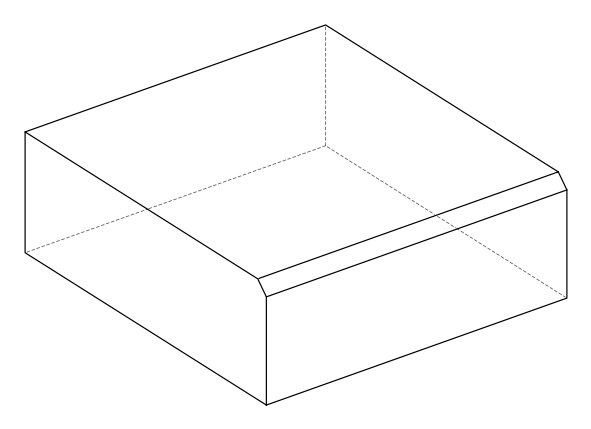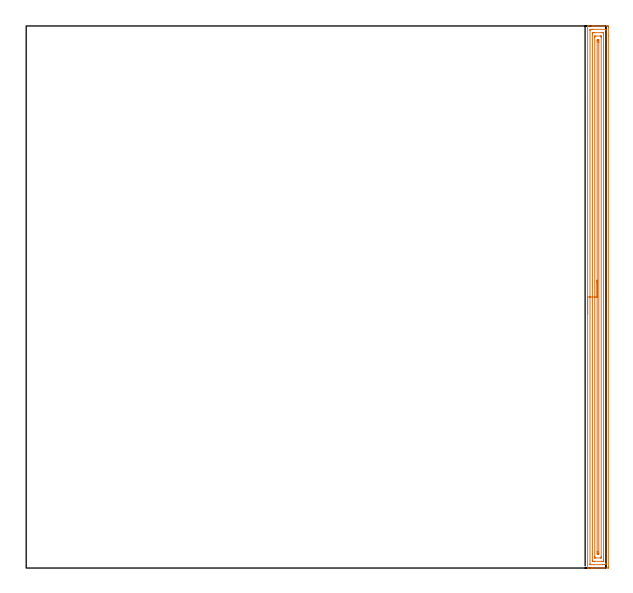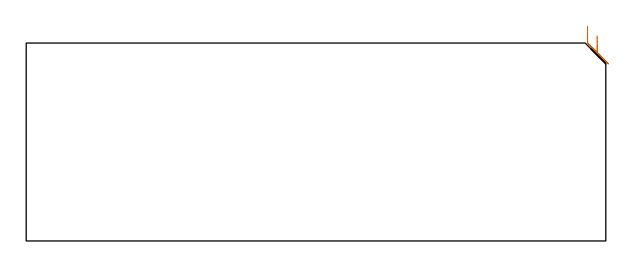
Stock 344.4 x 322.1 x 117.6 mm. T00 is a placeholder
(PLAN: 1 operations, 0 tool changes, 13.1 min)
(1 AREA_MILL | FG_CHAMFER_SURFACE | UGT0205_001 | 13.1 min | 24680 mm3)
(TOOL UGT0205_001 | Chamfer Mill 20 x 3 x 45 deg. | D20 FL50 Z2)
(OP 1 AREA_MILL)
G17 G21 G94 G90
T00 M6
G54
G17 G0 G90 X333.6 Y151.05 S1061 M3
G43 Z127.6 H0
G94 G1 Y151.088 Z126.728 F250.
Y151.202 Z125.863
Y151.391 Z125.012
Y151.653 Z124.18
Y151.987 Z123.374
Y152.39 Z122.6
Y152.858 Z121.864
Y153.39 Z121.172
Y153.979 Z120.529
Y154.622 Z119.939
Y155.314 Z119.408
Y156.05 Z118.94
Y156.824 Z118.537
Y157.63 Z118.203
Y158.462 Z117.941
Y159.313 Z117.752
Y160.178 Z117.638
Y161.05 Z117.6
X333.599 Y321.946 Z117.599
X333.596 Y322.099 Z117.594
X333.94 Y322.1 Z117.259
X334.215 Z116.985
X334.91 Z116.285
X336.138 Z115.059
X336.67 Z114.524
X337.284 Z113.911
X345.47 Z105.728
X345.738 Y322.098 Z105.46
X345.892 Y322.09 Z105.306
X345.899 Y321.934 Z105.299
X345.9 Y321.476 Z105.3
Y316.463
Y0.624
X345.896 Y0.163 Z105.302
X345.892 Y0.01 Z105.306
X345.736 Y0. Z105.462
X336.67 Z114.524
X336.138 Z115.059
X335.79 Z115.406
X335.258 Z115.938
X334.91 Z116.285
X334.215 Z116.985
X333.94 Z117.259
X333.596 Y0.001 Z117.594
X333.6 Y0.177 Z117.6
Y161.05
X335.014 Z116.186
X335.015 Y319.583 Z116.185
X335.016 Y319.689 Z116.184
X335.021 Y320.073 Z116.179
X335.394 Y320.092 Z115.806
X335.79 Y320.097 Z115.41
X336.266 Y320.1 Z114.934
X336.67 Z114.53
X344.185 Z107.015
X344.397 Y320.098 Z106.803
X344.43 Y320.096 Z106.77
X344.463 Y320.09 Z106.737
X344.479 Y320.084 Z106.721
X344.48 Y320.058 Z106.72
X344.485 Y319.795 Z106.715
Y2.517
X344.484 Y2.411 Z106.716
X344.479 Y2.027 Z106.721
X344.106 Y2.008 Z107.094
X343.71 Y2.003 Z107.49
X343.234 Y2. Z107.966
X342.83 Z108.37
X335.315 Z115.885
X335.104 Y2.002 Z116.096
X335.071 Y2.004 Z116.129
X335.037 Y2.01 Z116.163
X335.021 Y2.016 Z116.179
X335.02 Y2.042 Z116.18
X335.015 Y2.305 Z116.185
X335.014 Y161.05 Z116.186
X336.428 Z114.772
X336.429 Y317.253 Z114.771
X336.431 Y317.901 Z114.769
X336.433 Y318.024 Z114.767
X336.435 Y318.077 Z114.765
X336.483 Y318.092 Z114.717
X336.67 Y318.096 Z114.53
X337.355 Y318.1 Z113.845
X337.55 Z113.65
X341.755 Z109.445
X342.635 Y318.099 Z108.565
X342.83 Y318.096 Z108.37
X343.025 Y318.09 Z108.175
X343.065 Y318.083 Z108.135
X343.068 Y318.048 Z108.132
X343.07 Y317.983 Z108.13
X343.071 Y317.901 Z108.129
X343.072 Y317.656 Z108.128
X343.071 Y4.847 Z108.129
X343.069 Y4.198 Z108.131
X343.067 Y4.076 Z108.133
X343.065 Y4.023 Z108.135
X343.017 Y4.008 Z108.183
X342.83 Y4.004 Z108.37
X342.145 Y4. Z109.055
X341.95 Z109.25
X337.746 Z113.454
X336.865 Y4.001 Z114.335
X336.67 Y4.004 Z114.53
X336.476 Y4.01 Z114.724
X336.435 Y4.017 Z114.765
X336.432 Y4.052 Z114.768
X336.43 Y4.117 Z114.77
X336.429 Y4.198 Z114.771
X336.428 Y4.444 Z114.772
Y161.05
X337.843 Z113.357
Y315.22
X337.845 Y315.815 Z113.355
X337.848 Y316.015 Z113.352
X337.849 Y316.08 Z113.351
X337.89 Y316.09 Z113.31
X337.997 Y316.093 Z113.203
X338.444 Y316.1 Z112.756
X341.084 Z110.116
X341.503 Y316.095 Z109.697
X341.608 Y316.091 Z109.592
X341.651 Y316.087 Z109.549
X341.653 Y316.052 Z109.547
X341.655 Y315.96 Z109.545
X341.657 Y315.518 Z109.543
Y315.22
Y6.88
X341.655 Y6.285 Z109.545
X341.652 Y6.085 Z109.548
X341.651 Y6.02 Z109.549
X341.61 Y6.01 Z109.59
X341.503 Y6.007 Z109.697
X341.056 Y6. Z110.144
X338.416 Z112.784
X337.997 Y6.005 Z113.203
X337.892 Y6.009 Z113.308
X337.849 Y6.013 Z113.351
X337.847 Y6.048 Z113.353
X337.845 Y6.14 Z113.355
X337.843 Y6.582 Z113.357
Y6.88
Y161.05
X339.257 Z111.943
Y312.593
X339.26 Y313.433 Z111.94
X339.262 Y313.482 Z111.938
X339.31 Y314.09 Z111.89
X339.538 Y314.095 Z111.662
X340.19 Y314.09 Z111.01
X340.238 Y313.433 Z110.962
X340.241 Y313.381 Z110.959
X340.243 Y312.539 Z110.957
Y312.485
Y9.507
X340.24 Y8.667 Z110.96
X340.239 Y8.618 Z110.961
X340.19 Y8.01 Z111.01
X339.962 Y8.005 Z111.238
X339.31 Y8.01 Z111.89
X339.262 Y8.667 Z111.938
X339.259 Y8.719 Z111.941
X339.257 Y9.561 Z111.943
Y9.615
Y161.05
Y161.922 Z111.981
Y162.786 Z112.095
Y163.638 Z112.284
Y164.47 Z112.546
Y165.276 Z112.88
Y166.05 Z113.283
Y166.786 Z113.752
Y167.478 Z114.283
Y168.121 Z114.872
Y168.71 Z115.515
Y169.241 Z116.207
Y169.71 Z116.943
Y170.113 Z117.717
Y170.447 Z118.523
Y170.709 Z119.355
Y170.898 Z120.207
Y171.012 Z121.072
Y171.05 Z121.943
G0 Z127.6
M5
M2
